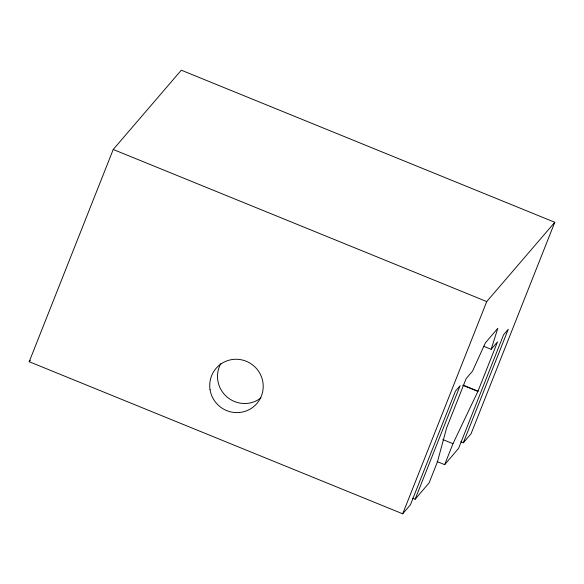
<?xml version="1.0" encoding="UTF-8"?>
<svg xmlns="http://www.w3.org/2000/svg" width="584" height="584" viewBox="0 0 584 584"><rect width="100%" height="100%" fill="white"/><g stroke="black" fill="none" stroke-linecap="round" stroke-linejoin="round"><path stroke-width="0.88" d="M483.567 346.21L491.166 349.312L497.831 328.274L485.399 342.837L472.514 371.154L466.141 378.622L446.599 427.977L437.431 461.886L429.123 482.859L415.136 499.247L412.596 498.21M415.136 499.247L460.082 385.717L455.418 391.178L410.472 504.707L402.697 513.811L29.2 361.715L113.23 149.475L181.303 70.189L554.8 222.285L471.091 433.708L463.316 442.811L460.783 441.781M402.697 513.811L486.735 301.563L554.8 222.285M437.058 461.557L444.665 464.66L452.972 443.679L477.997 391.207L497.539 341.844L491.166 349.312M463.316 442.811L508.27 329.281L503.605 334.749L458.659 448.271L444.665 464.66M29.2 361.715L30.31 360.416M113.23 149.475L486.735 301.563M463.63 385.352L477.997 391.207M462.63 385.192L477.843 391.389M442.833 439.548L452.972 443.679M260.917 397.952A26.93 26.499 40.5 0 1 226.986 396.945A26.93 26.499 40.5 0 1 220.832 363.562M210.021 389.491A26.93 26.499 40.5 0 0 253.149 407.055A26.93 26.499 40.5 0 0 246.244 361.255A26.93 26.499 40.5 0 0 210.021 389.491"/></g></svg>
